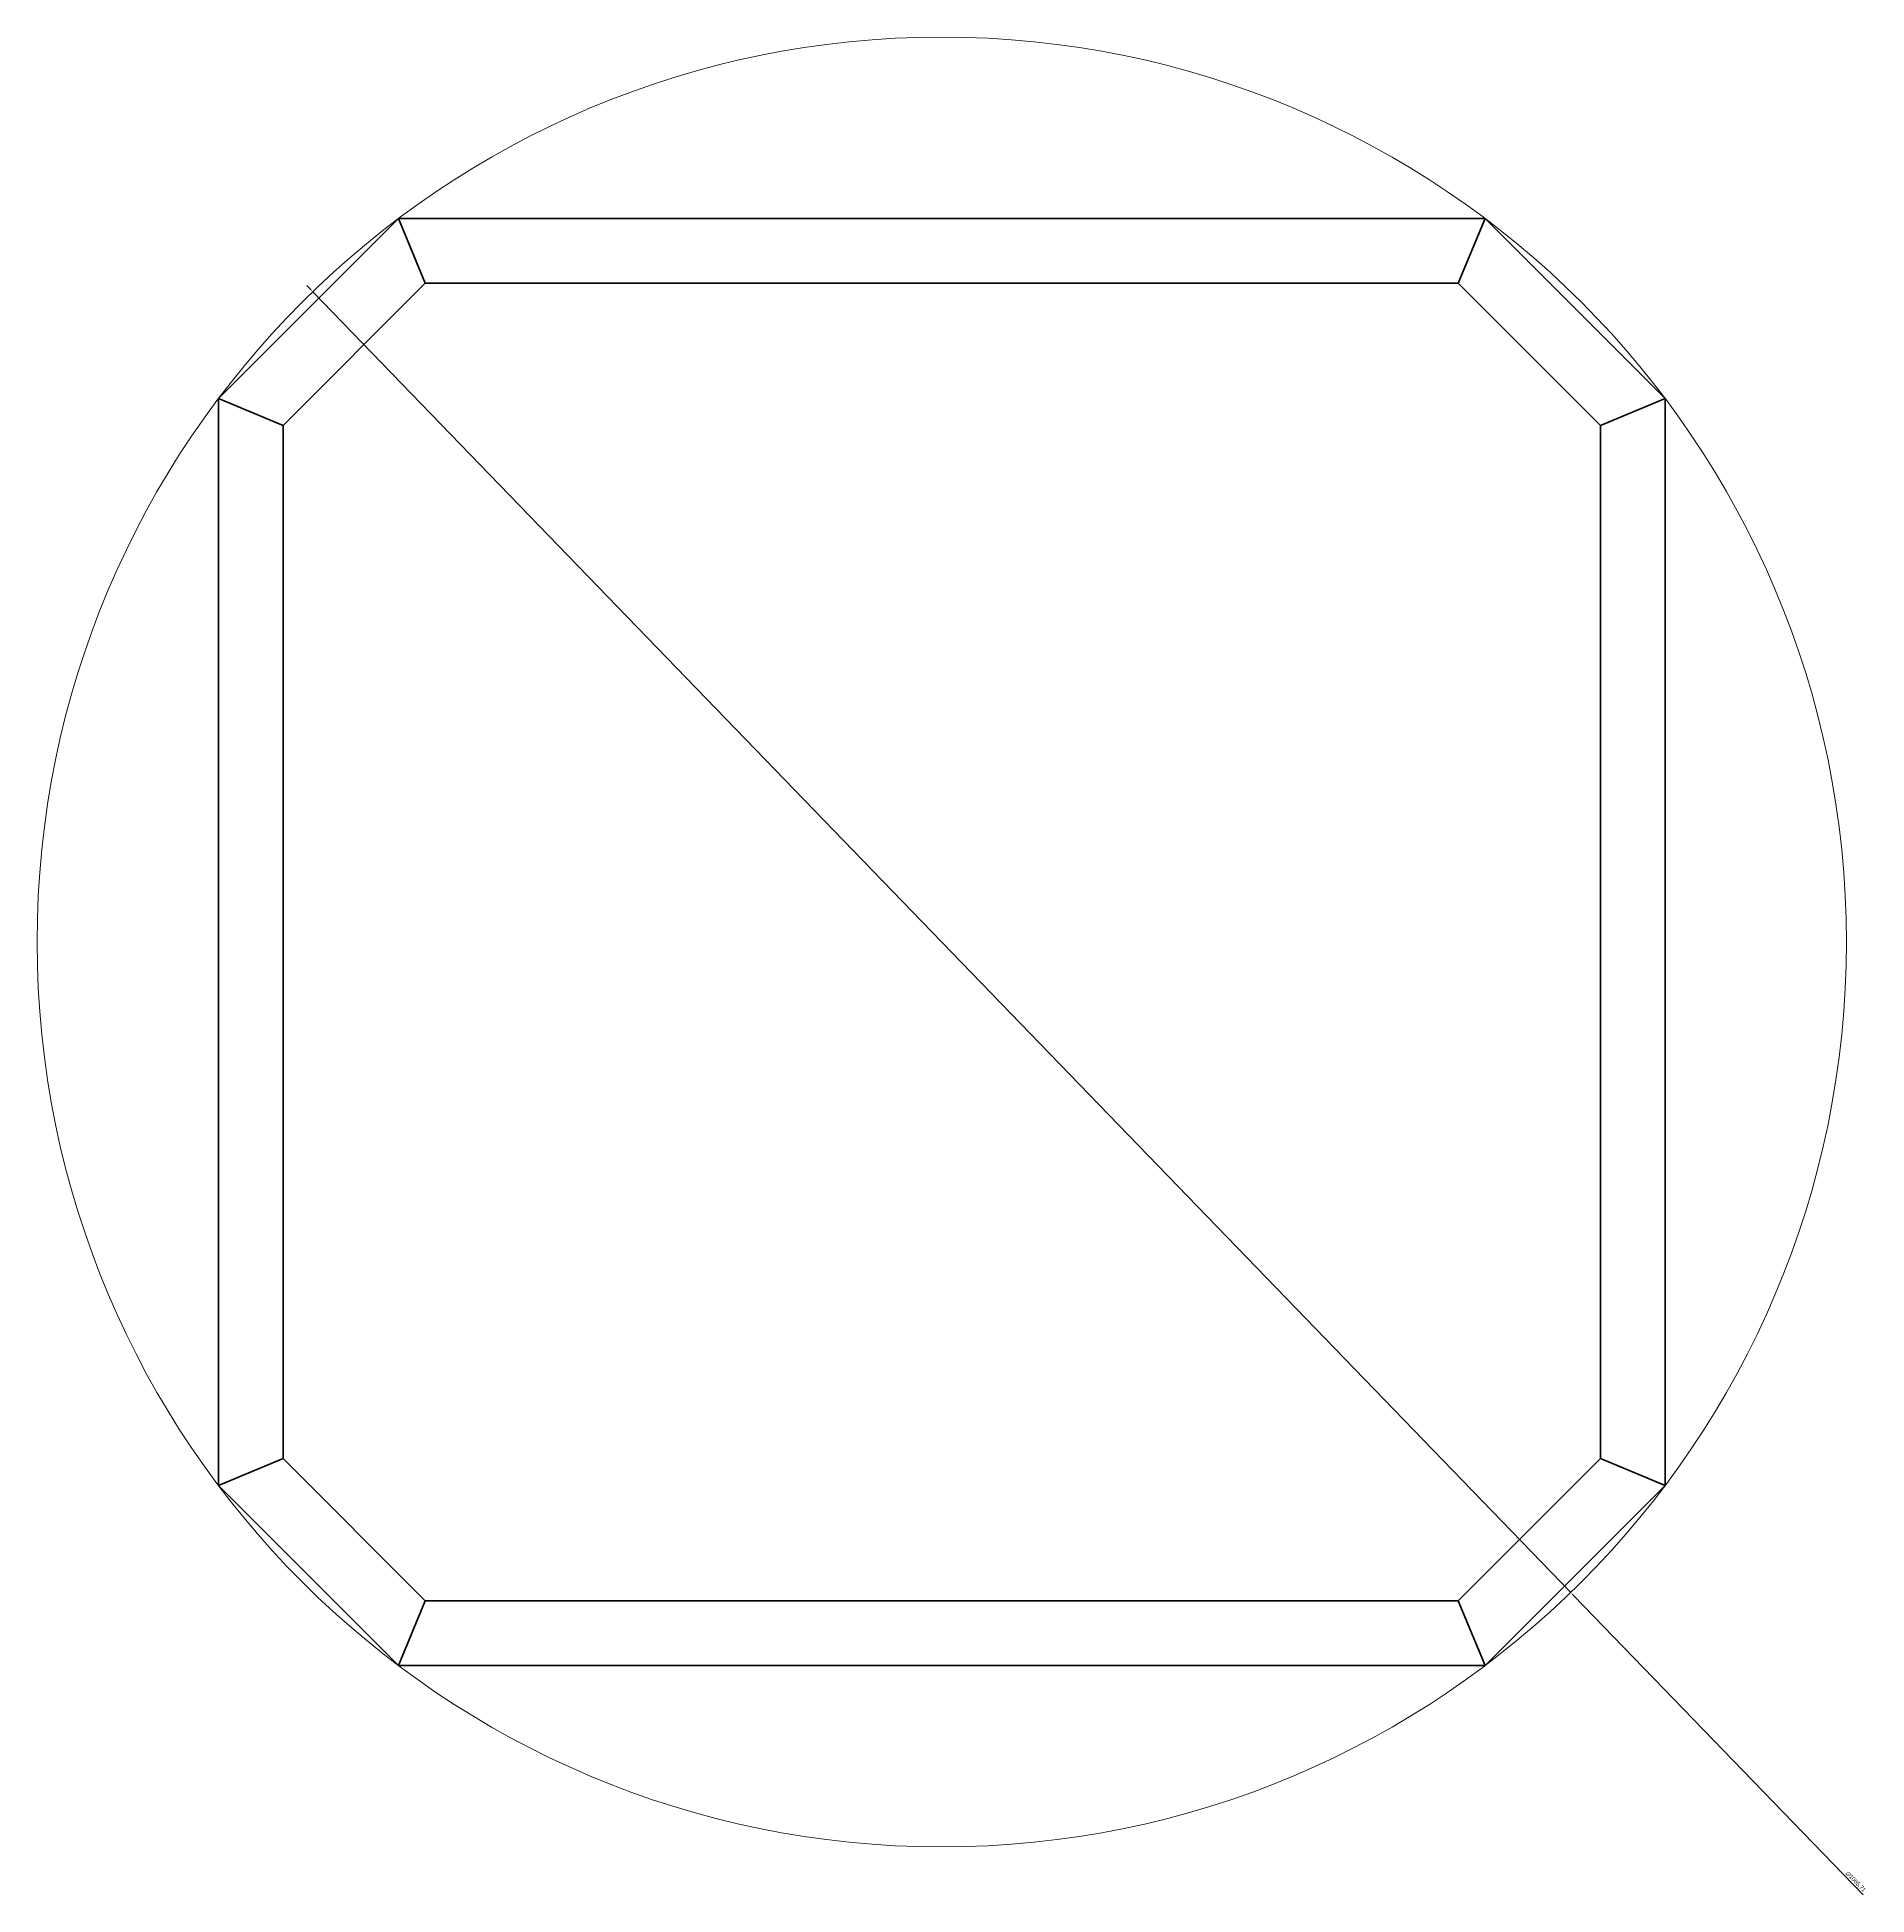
# Model space of a CAD drawing. Header units: millimetres. Extents: x 597 to 10144, y 3302 to 4396.
# Drawn here: x 5966 to 7044, y 3302 to 4396 of the extents above; entities that cross this region are included whole.
import ezdxf

# ---------------------------------------------------------------- set-up
doc = ezdxf.new("R2010")
doc.units = ezdxf.units.MM
doc.layers.add('Dark', color=2, linetype='Continuous', lineweight=60)
doc.layers.add('Medium', color=6, linetype='Continuous', lineweight=20)
doc.dimstyles.new('ISO-25', dxfattribs={"dimtxt": 2.5, "dimasz": 2.5, "dimexe": 1.25, "dimexo": 0.625, "dimtad": 1, "dimtxsty": 'Standard', "dimcen": 2.5, "dimadec": 0, "dimazin": 0, "dimtfac": 1, "dimtmove": 0, "dimatfit": 3, "dimfxl": 1, "dimarcsym": 0})

# ---------------------------------------------------------------- blocks, each defined once
blk = doc.blocks.new('*D12')
at = {"layer": 'Defpoints', "color": 0}
for p in [(6128.6, 4246.4), (6869.6, 3480.4)]:
    blk.add_point(p, dxfattribs=at)
at = {"layer": 'Medium', "color": 0, "lineweight": -2}
for p, q in [((6126.9, 4248.2), (6125.2, 4250)), ((6128.6, 4246.4), (6869.6, 3480.4)), ((7041.8, 3302.4), (6871.3, 3478.6))]:
    blk.add_line(p, q, dxfattribs=at)
at = {"layer": 'Medium', "color": 0}
for points in [[(6127.2, 4248.5), (6126.6, 4248), (6128.6, 4246.4)], [(6871.6, 3478.9), (6871, 3478.4), (6869.6, 3480.4)]]:
    blk.add_solid(points, dxfattribs=at)
at = {"layer": 'Medium', "color": 0, "insert": (7037.4, 3310), "char_height": 2.5, "attachment_point": 5, "rotation": 314.0469}
blk.add_mtext('∅1065,71', dxfattribs=at)

msp = doc.modelspace()

# ---------------------------------------------------------------- linework, layer by layer
at = {"layer": 'Dark'}
for p, q in [((6179.107, 4289.51), (6194.888, 4251.41)), ((6179.107, 4289.51), (6819.107, 4289.51)), ((6179.107, 4289.51), (6194.888, 4251.41)), ((6819.107, 4289.51), (6803.325, 4251.41)), ((6819.107, 4289.51), (6803.325, 4251.41)), ((6073.041, 4183.444), (6111.141, 4167.662)), ((6073.041, 4183.444), (6111.141, 4167.662)), ((6073.041, 3543.444), (6073.041, 4183.444)), ((6925.173, 4183.444), (6887.073, 4167.662)), ((6925.173, 4183.444), (6887.073, 4167.662)), ((6925.173, 4183.444), (6925.173, 3543.444)), ((6073.041, 3543.444), (6111.141, 3559.226)), ((6073.041, 3543.444), (6111.141, 3559.226)), ((6925.173, 3543.444), (6887.073, 3559.226)), ((6925.173, 3543.444), (6887.073, 3559.226)), ((6179.107, 3437.378), (6194.888, 3475.478)), ((6179.107, 3437.378), (6194.888, 3475.478)), ((6819.107, 3437.378), (6803.325, 3475.478)), ((6819.107, 3437.378), (6803.325, 3475.478)), ((6819.107, 3437.378), (6179.107, 3437.378))]:
    msp.add_line(p, q, dxfattribs=at)
for points in [[(6073.041, 4183.444), (6179.107, 4289.51)], [(6819.107, 4289.51), (6925.173, 4183.444)], [(6194.888, 4251.41), (6111.141, 4167.662)], [(6803.325, 4251.41), (6194.888, 4251.41)], [(6887.073, 4167.662), (6803.325, 4251.41)], [(6111.141, 4167.662), (6111.141, 3559.226)], [(6887.073, 3559.226), (6887.073, 4167.662)], [(6111.141, 3559.226), (6194.888, 3475.478)], [(6803.325, 3475.478), (6887.073, 3559.226)], [(6179.107, 3437.378), (6073.041, 3543.444)], [(6925.173, 3543.444), (6819.107, 3437.378)], [(6194.888, 3475.478), (6803.325, 3475.478)]]:
    msp.add_lwpolyline(points, dxfattribs=at)
at = {"layer": 'Medium'}
msp.add_circle((6499.107, 3863.444), 532.853, dxfattribs=at)

# ---------------------------------------------------------------- dimensions: what is measured, and where the dimension line sits
dim = msp.add_diameter_dim_2p(p1=(6128.642, 4246.443), p2=(6869.571, 3480.445), dimstyle='ISO-25', dxfattribs=at)
dim.commit()
dim.dimension.update_dxf_attribs({"geometry": '*D12', "text_midpoint": (7035.875, 3308.514), "dimtype": 163})

doc.saveas('drawing.dxf')
